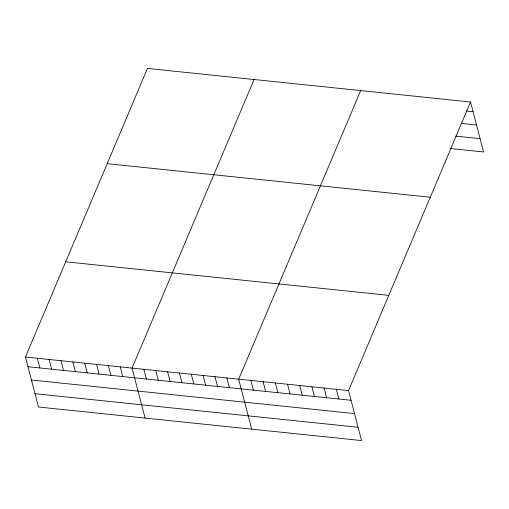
<?xml version="1.0" encoding="UTF-8"?>
<svg xmlns="http://www.w3.org/2000/svg" width="509" height="509" viewBox="0 0 509 509"><rect width="100%" height="100%" fill="white"/><g stroke="black" fill="none" stroke-linecap="round" stroke-linejoin="round"><path stroke-width="0.76" d="M470.532 101.997L348.538 390.594L361.555 440.565L38.468 407.003L25.45 357.032L147.445 68.435L470.532 101.997L483.55 151.968L449.981 148.482M254.061 79.512L132.066 368.109L145.084 418.08M360.684 90.589L238.689 379.186L251.707 429.151M466.193 110.981L473.058 111.694M461.262 123.401L476.519 124.985M455.676 136.138L480.089 138.677M107.189 163.675L430.277 197.231M65.706 261.798L388.8 295.36M25.45 357.032L348.538 390.594M27.976 366.728L351.064 400.29M31.437 380.019L354.525 413.582M35.006 393.711L358.094 427.274M336.334 389.328L338.86 399.018M324.131 388.055L326.651 397.752M311.922 386.789L314.447 396.486M299.718 385.523L302.244 395.219M287.509 384.257L290.035 393.947M275.305 382.984L277.831 392.681M263.102 381.718L265.628 391.415M250.892 380.452L253.418 390.142M226.842 377.952L229.368 387.648M214.995 376.724L217.521 386.414M203.148 375.489L205.674 385.186M191.301 374.261L193.827 383.958M179.454 373.033L181.98 382.723M167.607 371.799L170.133 381.495M155.76 370.571L158.286 380.261M143.913 369.337L146.439 379.033M120.226 366.874L122.745 376.571M108.379 365.647L110.898 375.343M96.532 364.419L99.058 374.109M84.685 363.184L87.211 372.881M72.838 361.956L75.364 371.646M60.991 360.722L63.517 370.418M49.144 359.494L51.67 369.19M37.297 358.266L39.823 367.956"/></g></svg>
